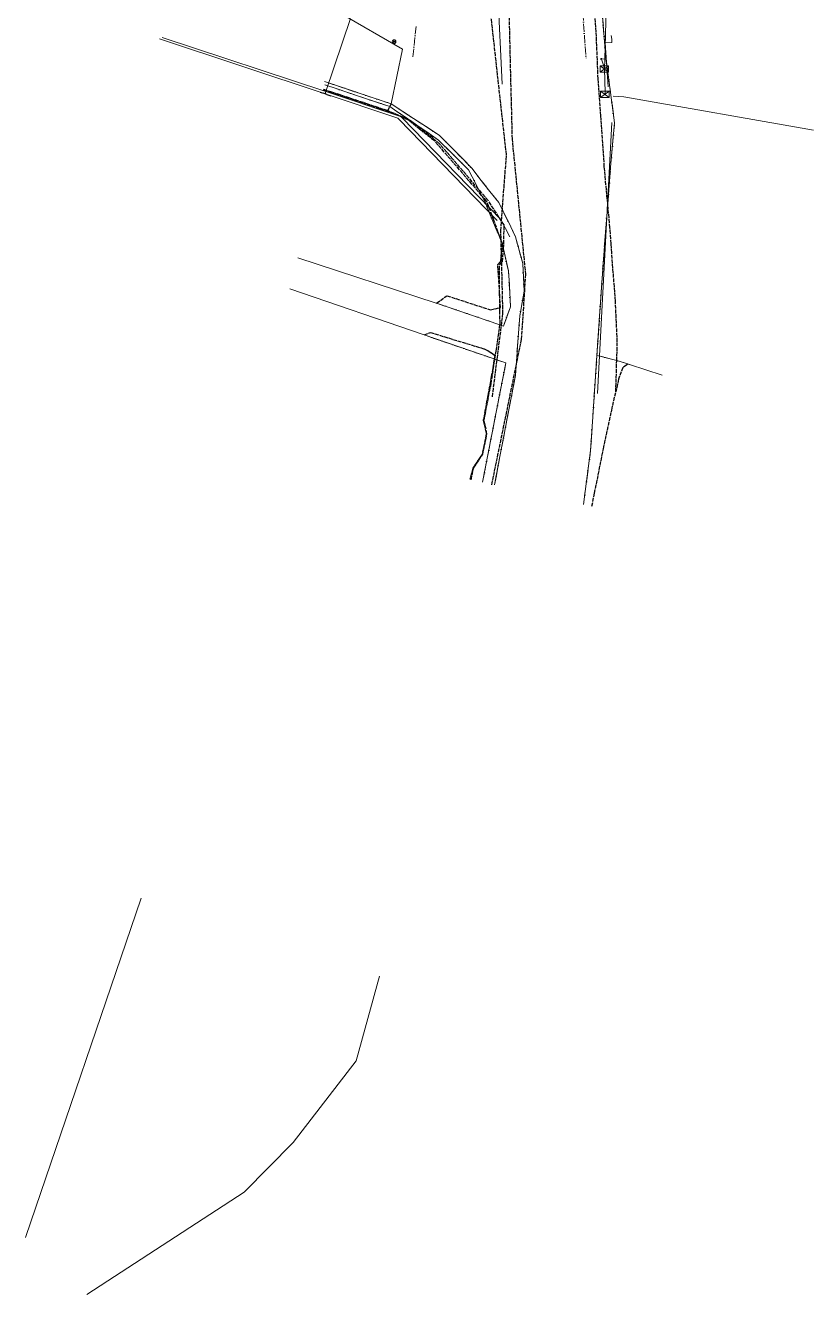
# Model space of a CAD drawing. Header units: metres. Extents: x 105014 to 106600, y 111320 to 118425.
# Drawn here: x 105260.7 to 105514.3, y 111319.8 to 111728.1 of the extents above; entities that cross this region are included whole.
import ezdxf

# ---------------------------------------------------------------- set-up
doc = ezdxf.new("R2010")
doc.units = ezdxf.units.M
doc.linetypes.add('DASHDOT', pattern=[3.556, 2.54, -0.508, 0, -0.508])
doc.linetypes.add('DASHED', pattern=[1.524, 1.27, -0.254])
for name, color, linetype, lineweight in [('30-RED-ETB-CAMARA', 151, 'CONTINUOUS', 13), ('30-RED-ETB-EXIST', 145, 'CONTINUOUS', 13), ('30-RED-MOVISTAR-PROY', 4, 'DASHED', 25), ('30-RED-VANTI-EXIST', 52, 'CONTINUOUS', 13), ('30-RED-VANTI-PROY', 2, 'DASHED', 25), ('30-RED-VANTI-RETIRO', 8, 'DASHDOT', 13), ('35-RH-ACUE-MENOR-EXIST', 151, 'CONTINUOUS', 13), ('35-RH-ACUE-MENOR-PROY', 5, 'DASHED', 25), ('35-RH-PLUV-NODOS', 94, 'CONTINUOUS', 13), ('35-RH-PLUV-RETIRO', 8, 'DASHDOT', 13)]:
    doc.layers.add(name, color=color, linetype=linetype, lineweight=lineweight)

# ---------------------------------------------------------------- blocks, each defined once
blk = doc.blocks.new('CAM_ETB_T_13')
for p, q in [((-1.375, -1.025), (1.375, 1.025)), ((-1.375, 1.025), (1.375, -1.025))]:
    blk.add_line(p, q)
blk.add_lwpolyline([(-1.375, -1.025), (1.375, -1.025), (1.375, 1.025), (-1.375, 1.025)], close=True)
blk = doc.blocks.new('POSTE')
blk.add_circle((0, 0), 0.15)
blk = doc.blocks.new('POZO_PLUV')
for p, q in [((-0.42, -0.42), (0.42, 0.42)), ((-0.42, 0.42), (0.42, -0.42))]:
    blk.add_line(p, q)
blk.add_circle((0, 0), 0.6)

msp = doc.modelspace()

# ---------------------------------------------------------------- linework, layer by layer
at = {"layer": '30-RED-ETB-EXIST'}
for points in [[(105414.119, 111709.152), (105412.68, 111738.382)], [(105446.005, 111717.284), (105447.099, 111717.253), (105447.544, 111733.194), (105447.543, 111733.717)], [(105446.971, 111714.027), (105447.01, 111714.081), (105447.099, 111717.253), (105446.005, 111717.284)], [(105446.971, 111714.027), (105446.971, 111714.605), (105446.189, 111716.882), (105446.005, 111717.284)], [(105447.136, 111705.894), (105447.205, 111706.365), (105447.006, 111714.228), (105446.971, 111714.027)]]:
    msp.add_lwpolyline(points, dxfattribs=at)
at = {"layer": '30-RED-MOVISTAR-PROY'}
for points in [[(105415.4816, 111686.4232), (105408.3109, 111751.0916)], [(105413.6913, 111662.0302), (105415.4816, 111686.4232)], [(105414.3626, 111635.3673), (105413.6913, 111662.0302)], [(105410.9675, 111608.6433), (105414.3626, 111635.3673)]]:
    msp.add_lwpolyline(points, dxfattribs=at)
at = {"layer": '30-RED-VANTI-EXIST'}
for points in [[(105448.0787, 111670.6751), (105448.9935, 111682.4767), (105450.2711, 111696.6955), (105447.4361, 111717.8411), (105446.3973, 111730.8431), (105445.1157, 111748.3277), (105444.1833, 111763.3575), (105444.1309, 111763.8905)], [(105378.4001, 111702.8191), (105382.0807, 111720.3709), (105362.0233, 111731.9895)], [(105356.9687, 111709.9783), (105378.4001, 111702.8191)], [(105378.0011, 111701.9443), (105377.9921, 111701.9507), (105368.1563, 111705.2207), (105360.3871, 111707.8461), (105357.0297, 111708.9415)], [(105406.4566, 111675.424), (105404.4541, 111679.3387), (105403.2945, 111681.5911), (105397.9545, 111686.9351), (105393.5969, 111691.1737), (105390.6035, 111693.2521), (105386.6473, 111695.9695), (105383.7161, 111698.0215), (105379.4089, 111700.9479), (105378.0011, 111701.9443)], [(105378.4001, 111702.8191), (105385.6153, 111698.0955), (105389.3995, 111695.6215), (105393.8025, 111692.7347), (105396.7211, 111689.8271), (105398.9273, 111687.6391), (105401.2923, 111685.2219), (105404.4145, 111681.9851), (105406.9495, 111678.7325), (105410.1891, 111674.6533), (105412.9945, 111671.0957), (105416.8457, 111663.2557), (105418.3961, 111660.0151), (105420.7399, 111651.5315), (105421.2183, 111642.5993), (105419.7717, 111634.6643), (105419.1525, 111626.3377), (105418.6837, 111619.7191), (105418.5864, 111618.4983)], [(105407.4952, 111673.3938), (105406.4566, 111675.424)], [(105413.8219, 111658.8865), (105411.8087, 111663.3019), (105410.0367, 111667.7177), (105408.8001, 111670.8429), (105407.4952, 111673.3938)], [(105447.4815, 111662.9717), (105448.0787, 111670.6751)], [(105440.8354, 111578.2003), (105442.5791, 111591.3207), (105443.2629, 111602.1135), (105444.7181, 111623.4803), (105445.4555, 111634.5613), (105446.2737, 111646.7135), (105447.4815, 111662.9717)], [(105413.4054, 111631.7392), (105414.4861, 111631.3695), (105416.7723, 111637.5547), (105416.5403, 111642.1931), (105416.3131, 111646.1371), (105416.0897, 111649.1433), (105414.5291, 111656.1759)], [(105414.0842, 111658.1807), (105414.0277, 111658.4351), (105413.8219, 111658.8865)], [(105414.1636, 111657.8229), (105414.0842, 111658.1807)], [(105414.5291, 111656.1759), (105414.1636, 111657.8229)], [(105348.3587, 111653.3029), (105392.9127, 111638.7489)], [(105388.9757, 111628.4905), (105345.7325, 111643.2929)], [(105392.9127, 111638.7489), (105392.9814, 111638.7255)], [(105392.9814, 111638.7255), (105413.4054, 111631.7392)], [(105411.5453, 111620.7727), (105388.9757, 111628.4905)], [(105407.7967, 111581.1863), (105415.2821, 111619.4949), (105411.763, 111620.6983)], [(105411.763, 111620.6983), (105411.5453, 111620.7727)], [(105418.5864, 111618.4983), (105418.3473, 111615.4987), (105416.4291, 111605.4377), (105413.4031, 111589.4313), (105411.6581, 111580.3359)], [(105450.9734, 111620.2753), (105450.1103, 111620.5475), (105444.6389, 111621.9349)], [(105454.1364, 111619.2778), (105450.9734, 111620.2753)], [(105454.2756, 111619.2339), (105454.1364, 111619.2778)], [(105454.4495, 111619.1791), (105454.2756, 111619.2339)], [(105454.5565, 111619.1455), (105454.4495, 111619.1791)], [(105454.5985, 111619.1321), (105454.5565, 111619.1455)], [(105454.5985, 111619.1321), (105454.5565, 111619.1455)], [(105454.7503, 111619.0828), (105454.5985, 111619.1321)], [(105454.9237, 111619.0266), (105454.7503, 111619.0828)], [(105455.0621, 111618.9816), (105454.9237, 111619.0266)], [(105465.5747, 111615.5703), (105455.0621, 111618.9816)], [(105440.2751, 111573.9839), (105440.8354, 111578.2003)]]:
    msp.add_lwpolyline(points, dxfattribs=at)
at = {"layer": '30-RED-VANTI-PROY'}
for points in [[(105418.5864, 111618.4983), (105420.3449, 111627.0843), (105421.7185, 111647.9763), (105417.3939, 111691.5255), (105416.1035, 111743.4795), (105415.5563, 111758.1565), (105415.0945, 111768.2097), (105413.4161, 111788.9049), (105411.7465, 111812.8133), (105410.5975, 111832.5523), (105410.2441, 111846.8177), (105410.5903, 111860.5949), (105412.7925, 111890.8311), (105420.3261, 111986.8135), (105420.1075, 111996.6987), (105420.3381, 112001.1757), (105421.9511, 112009.2427), (105422.7243, 112019.9804)], [(105448.0787, 111670.6751), (105446.9793, 111682.5285), (105445.8259, 111698.9947), (105444.9801, 111710.8273), (105444.3821, 111725.9623), (105442.7249, 111749.5541), (105441.5206, 111760.7033)], [(105407.4952, 111673.3938), (105404.3885, 111676.9653), (105397.4715, 111684.9893), (105392.3077, 111690.9497), (105387.5995, 111694.6279), (105383.9437, 111697.6199), (105379.2387, 111699.6631), (105374.7225, 111701.2691), (105369.1495, 111703.1235), (105364.6039, 111704.6613), (105359.2557, 111706.4219), (105356.5849, 111707.3227)], [(105377.3795, 111700.5593), (105370.8791, 111702.7471), (105366.5885, 111704.1593), (105360.8103, 111706.0981), (105356.6747, 111707.4377)], [(105377.3651, 111700.5741), (105378.0011, 111701.9443)], [(105406.4566, 111675.424), (105398.2523, 111685.0367), (105393.9587, 111689.9615), (105391.7667, 111691.8567), (105383.6555, 111697.9281), (105377.3795, 111700.5593)], [(105378.0011, 111701.9443), (105378.3825, 111702.7661)], [(105414.5291, 111656.1759), (105414.6579, 111657.7435), (105414.7307, 111663.8681), (105409.5845, 111671.7593), (105406.4566, 111675.424)], [(105413.8219, 111658.8865), (105411.3991, 111665.4065), (105409.1101, 111671.5373), (105407.4952, 111673.3938)], [(105448.7894, 111663.0129), (105448.0787, 111670.6751)], [(105448.7894, 111663.0129), (105448.7809, 111663.1433)], [(105450.9734, 111620.2753), (105451.1529, 111626.3085), (105450.5453, 111639.3635), (105449.3807, 111654.9183), (105449.1263, 111657.8601), (105448.7894, 111663.0129)], [(105413.293, 111641.7526), (105412.6779, 111651.1557), (105413.7037, 111652.2275), (105414.1636, 111657.8229)], [(105413.293, 111641.7526), (105413.2111, 111650.9141), (105414.1913, 111652.0657), (105414.5291, 111656.1759)], [(105414.0842, 111658.1807), (105413.8219, 111658.8865)], [(105414.1636, 111657.8229), (105414.1733, 111657.9409), (105414.0842, 111658.1807)], [(105392.9814, 111638.7255), (105396.3025, 111641.1213), (105410.3621, 111636.5523), (105413.333, 111637.2722)], [(105413.333, 111637.2722), (105413.293, 111641.7526)], [(105413.333, 111637.2722), (105413.5821, 111637.3325), (105413.293, 111641.7526)], [(105413.4054, 111631.7392), (105413.4413, 111631.9839), (105413.3417, 111636.3015), (105413.333, 111637.2722)], [(105411.763, 111620.6983), (105412.1645, 111623.2785), (105413.4054, 111631.7392)], [(105388.9757, 111628.4905), (105390.9941, 111629.3055), (105408.2751, 111624.0365), (105409.5121, 111623.4676), (105410.6698, 111622.7509), (105411.7305, 111621.8973), (105411.5453, 111620.7727)], [(105411.5453, 111620.7727), (105410.6083, 111615.0855), (105408.0251, 111601.1421), (105409.0017, 111596.6287), (105407.6619, 111590.0961), (105404.6143, 111585.6227), (105403.7435, 111581.9675)], [(105404.1427, 111581.8807), (105404.9153, 111585.6711), (105407.8729, 111590.1871), (105409.2175, 111596.6567), (105408.3045, 111601.1227), (105410.5255, 111612.7459), (105411.763, 111620.6983)], [(105410.7685, 111580.3271), (105418.5864, 111618.4983)], [(105443.8302, 111577.5719), (105446.6995, 111591.9041), (105449.3611, 111604.3081), (105450.6731, 111610.1801), (105450.9734, 111620.2753)], [(105454.1766, 111618.894), (105452.9367, 111618.0727), (105451.5363, 111614.2412), (105450.6885, 111610.2509)], [(105454.2984, 111618.9747), (105454.1766, 111618.894)], [(105454.4518, 111619.0769), (105454.2984, 111618.9747)], [(105454.5565, 111619.1455), (105454.4518, 111619.0769)], [(105442.9983, 111573.4165), (105443.8302, 111577.5719)]]:
    msp.add_lwpolyline(points, dxfattribs=at)
at = {"layer": '30-RED-VANTI-RETIRO'}
for points in [[(105448.0787, 111670.6751), (105448.9935, 111682.4767), (105450.2711, 111696.6955), (105447.4361, 111717.8411), (105446.3973, 111730.8431), (105445.1157, 111748.3277), (105444.1833, 111763.3575), (105444.1309, 111763.8905)], [(105356.9687, 111709.9783), (105378.4001, 111702.8191)], [(105378.0011, 111701.9443), (105377.9921, 111701.9507), (105368.1563, 111705.2207), (105360.3871, 111707.8461), (105357.0297, 111708.9415)], [(105406.4566, 111675.424), (105404.4541, 111679.3387), (105403.2945, 111681.5911), (105397.9545, 111686.9351), (105393.5969, 111691.1737), (105390.6035, 111693.2521), (105386.6473, 111695.9695), (105383.7161, 111698.0215), (105379.4089, 111700.9479), (105378.0011, 111701.9443)], [(105378.4001, 111702.8191), (105385.6153, 111698.0955), (105389.3995, 111695.6215), (105393.8025, 111692.7347), (105396.7211, 111689.8271), (105398.9273, 111687.6391), (105401.2923, 111685.2219), (105404.4145, 111681.9851), (105406.9495, 111678.7325), (105410.1891, 111674.6533), (105412.9945, 111671.0957), (105416.8457, 111663.2557), (105418.3961, 111660.0151), (105420.7399, 111651.5315), (105421.2183, 111642.5993), (105419.7717, 111634.6643), (105419.1525, 111626.3377), (105418.6837, 111619.7191), (105418.5864, 111618.4983)], [(105407.4952, 111673.3938), (105406.4566, 111675.424)], [(105413.8219, 111658.8865), (105411.8087, 111663.3019), (105410.0367, 111667.7177), (105408.8001, 111670.8429), (105407.4952, 111673.3938)], [(105447.4815, 111662.9717), (105448.0787, 111670.6751)], [(105440.8354, 111578.2003), (105442.5791, 111591.3207), (105443.2629, 111602.1135), (105444.7181, 111623.4803), (105445.4555, 111634.5613), (105446.2737, 111646.7135), (105447.4815, 111662.9717)], [(105413.4054, 111631.7392), (105414.4861, 111631.3695), (105416.7723, 111637.5547), (105416.5403, 111642.1931), (105416.3131, 111646.1371), (105416.0897, 111649.1433), (105414.5291, 111656.1759)], [(105414.0842, 111658.1807), (105414.0277, 111658.4351), (105413.8219, 111658.8865)], [(105414.1636, 111657.8229), (105414.0842, 111658.1807)], [(105414.5291, 111656.1759), (105414.1636, 111657.8229)], [(105392.9127, 111638.7489), (105392.9814, 111638.7255)], [(105392.9814, 111638.7255), (105413.4054, 111631.7392)], [(105411.5453, 111620.7727), (105388.9757, 111628.4905)], [(105407.7967, 111581.1863), (105415.2821, 111619.4949), (105411.763, 111620.6983)], [(105411.763, 111620.6983), (105411.5453, 111620.7727)], [(105418.5864, 111618.4983), (105418.3473, 111615.4987), (105416.4291, 111605.4377), (105413.4031, 111589.4313), (105411.6581, 111580.3359)], [(105450.9734, 111620.2753), (105450.1103, 111620.5475), (105444.6389, 111621.9349)], [(105454.1364, 111619.2778), (105450.9734, 111620.2753)], [(105454.2756, 111619.2339), (105454.1364, 111619.2778)], [(105454.4495, 111619.1791), (105454.2756, 111619.2339)], [(105454.5565, 111619.1455), (105454.4495, 111619.1791)], [(105454.5985, 111619.1321), (105454.5565, 111619.1455)], [(105440.2751, 111573.9839), (105440.8354, 111578.2003)]]:
    msp.add_lwpolyline(points, dxfattribs=at)
at = {"layer": '35-RH-ACUE-MENOR-EXIST'}
for points in [[(105365.3, 111730.33), (105357.3461, 111706.7514), (105357.1067, 111706.0417)], [(105365.3, 111730.33), (105357.3461, 111706.7514), (105357.1067, 111706.0417)], [(105449.19, 111724.82), (105449.35, 111723.69), (105449.36, 111722.56), (105447.21, 111722.49)], [(105449.19, 111724.82), (105449.35, 111723.69), (105449.36, 111722.56), (105447.21, 111722.49)], [(105303.7916, 111723.7506), (105357.1067, 111706.0417)], [(105303.7916, 111723.7506), (105357.1067, 111706.0417)], [(105380.7436, 111699.0114), (105357.3461, 111706.7514), (105304.6728, 111724.1759)], [(105380.7436, 111699.0114), (105357.3461, 111706.7514), (105304.6728, 111724.1759)], [(105447.21, 111722.49), (105448.19, 111708.27)], [(105447.21, 111722.49), (105448.19, 111708.27)], [(105379.8642, 111698.4766), (105357.1067, 111706.0417)], [(105379.8642, 111698.4766), (105357.1067, 111706.0417)], [(105449.77, 111705.26), (105453.21, 111705.1), (105514.327, 111694.3854)], [(105449.77, 111705.26), (105453.21, 111705.1), (105514.327, 111694.3854)], [(105380.9772, 111697.7969), (105380.5342, 111698.2539), (105379.8642, 111698.4766)], [(105380.9772, 111697.7969), (105380.5342, 111698.2539), (105379.8642, 111698.4766)], [(105382.0227, 111698.2473), (105381.5408, 111698.7477), (105380.7436, 111699.0114)], [(105382.0227, 111698.2473), (105381.5408, 111698.7477), (105380.7436, 111699.0114)], [(105412.4802, 111665.2961), (105380.9772, 111697.7969)], [(105412.4802, 111665.2961), (105380.9772, 111697.7969)], [(105416.5794, 111660.0973), (105413.707, 111665.637), (105382.0227, 111698.2473)], [(105416.5794, 111660.0973), (105413.707, 111665.637), (105382.0227, 111698.2473)], [(105449.36, 111696.84), (105444.76, 111609.62)], [(105449.36, 111696.84), (105444.76, 111609.62)], [(105297.98, 111447.39), (105260.68, 111338.25)], [(105297.98, 111447.39), (105260.68, 111338.25)], [(105374.64, 111422.25), (105367.08, 111395.03), (105346.8, 111368.75), (105331.09, 111352.75), (105280.49, 111319.84)], [(105374.64, 111422.25), (105367.08, 111395.03), (105346.8, 111368.75), (105331.09, 111352.75), (105280.49, 111319.84)]]:
    msp.add_lwpolyline(points, dxfattribs=at)
at = {"layer": '35-RH-ACUE-MENOR-PROY'}
for points in [[(105357.7151, 111705.8395), (105355.6247, 111706.5133)], [(105357.7151, 111705.8395), (105359.1547, 111705.3548)]]:
    msp.add_lwpolyline(points, dxfattribs=at)
at = {"layer": '35-RH-PLUV-RETIRO'}
for points in [[(105431.6617, 111889.4464), (105432.9829, 111830.6355), (105441.0985, 111717.4881)], [(105386.4232, 111727.7595), (105385.3781, 111717.854)]]:
    msp.add_lwpolyline(points, dxfattribs=at)

# ---------------------------------------------------------------- block references
at = {"layer": '30-RED-ETB-CAMARA'}
for name, p in [('POSTE', (105446.005, 111717.284)), ('CAM_ETB_T_13', (105446.971, 111714.027)), ('CAM_ETB_T_13', (105447.136, 111705.894))]:
    msp.add_blockref(name, p, dxfattribs=at)
at = {"layer": '35-RH-PLUV-NODOS', "rotation": 270}
msp.add_blockref('POZO_PLUV', (105379.321, 111722.8313), dxfattribs=at)

doc.saveas('drawing.dxf')
